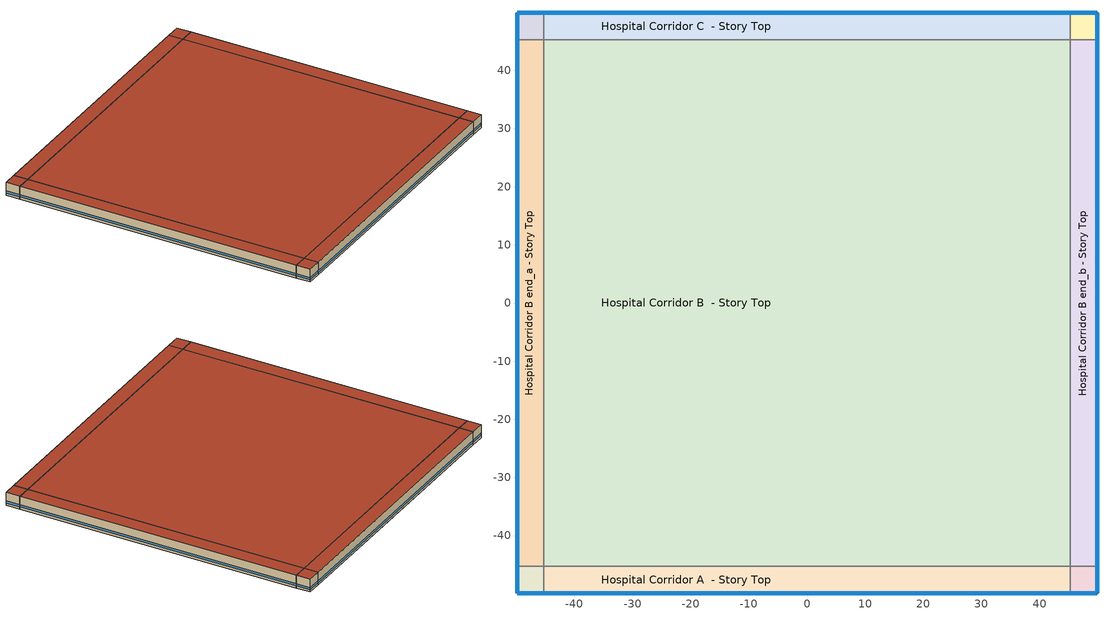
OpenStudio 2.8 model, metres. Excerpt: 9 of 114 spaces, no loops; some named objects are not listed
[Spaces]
Hospital Corridor A end_a - Story Top
 floor to Hospital NurseStn A end_a - Story Mid5: -49.88,-49.88 -49.88,-45.31 -45.31,-45.31 -45.31,-49.88 z25.6
 wall outside (Typical Insulated Exterior Mass Wall R-8.33): -49.88,-45.31 -49.88,-49.88 -45.31,-49.88 z25.6:29.87
 wall to Hospital Corridor B end_a - Story Top: -45.31,-45.31 -49.88,-45.31 z25.6:29.87
 wall to Hospital Corridor A  - Story Top: -45.31,-49.88 -45.31,-45.31 z25.6:29.87
 window (U 0.59 SHGC 0.36 Simple Glazing Window U-0.59 SHGC 0.36): -49.88,-45.34 -49.88,-49.86 / -49.86,-49.88 -45.34,-49.88 z26.37:27.06
 roof outside (Typical IEAD Roof R-17.24 Added Roof Insul): -45.31,-49.88 -45.31,-45.31 -49.88,-45.31 -49.88,-49.88 z29.87
Hospital Corridor B end_a - Story Top
 floor to Hospital NurseStn B end_a - Story Mid5: -49.88,-45.31 -49.88,45.31 -45.31,45.31 -45.31,-45.31 z25.6
 wall outside (Typical Insulated Exterior Mass Wall R-8.33): -49.88,45.31 -49.88,-45.31 z25.6:29.87
 wall to Hospital Corridor C end_a - Story Top: -45.31,45.31 -49.88,45.31 z25.6:29.87
 wall to Hospital Corridor B  - Story Top: -45.31,-45.31 -45.31,45.31 z25.6:29.87
 window (U 0.59 SHGC 0.36 Simple Glazing Window U-0.59 SHGC 0.36): -49.88,45.29 -49.88,-45.29 z26.37:27.05
 roof outside (Typical IEAD Roof R-17.24 Added Roof Insul): -45.31,-45.31 -45.31,45.31 -49.88,45.31 -49.88,-45.31 z29.87
Hospital Corridor C end_a - Story Top
 floor to Hospital NurseStn C end_a - Story Mid5: -49.88,45.31 -49.88,49.88 -45.31,49.88 -45.31,45.31 z25.6
 wall outside (Typical Insulated Exterior Mass Wall R-8.33): -45.31,49.88 -49.88,49.88 -49.88,45.31 z25.6:29.87
 wall to Hospital Corridor C  - Story Top: -45.31,45.31 -45.31,49.88 z25.6:29.87
 window (U 0.59 SHGC 0.36 Simple Glazing Window U-0.59 SHGC 0.36): -49.88,49.86 -49.88,45.34 / -45.34,49.88 -49.86,49.88 z26.37:27.06
 roof outside (Typical IEAD Roof R-17.24 Added Roof Insul): -45.31,45.31 -45.31,49.88 -49.88,49.88 -49.88,45.31 z29.87
Hospital Corridor A  - Story Top
 floor to Hospital Corridor A  - Story Mid5: 45.31,-45.31 45.31,-49.88 3.74,-49.88 3.74,-45.31 z25.6
 floor to Hospital NurseStn A  - Story Mid5: 3.74,-45.31 3.74,-49.88 -45.31,-49.88 -45.31,-45.31 z25.6
 wall outside (Typical Insulated Exterior Mass Wall R-8.33): -45.31,-49.88 45.31,-49.88 z25.6:29.87
 wall to Hospital Corridor B  - Story Top: 45.31,-45.31 -45.31,-45.31 z25.6:29.87
 wall to Hospital Corridor A end_b - Story Top: 45.31,-49.88 45.31,-45.31 z25.6:29.87
 window (U 0.59 SHGC 0.36 Simple Glazing Window U-0.59 SHGC 0.36): -45.29,-49.88 45.29,-49.88 z26.37:27.05
 roof outside (Typical IEAD Roof R-17.24 Added Roof Insul): 45.31,-49.88 45.31,-45.31 -45.31,-45.31 -45.31,-49.88 z29.87
Hospital Corridor B  - Story Top
 floor to Hospital Corridor B  - Story Mid5: 45.31,45.31 45.31,-45.31 3.74,-45.31 3.74,45.31 z25.6
 floor to Hospital NurseStn B  - Story Mid5: 3.74,45.31 3.74,-45.31 -45.31,-45.31 -45.31,45.31 z25.6
 wall to Hospital Corridor C  - Story Top: 45.31,45.31 -45.31,45.31 z25.6:29.87
 wall to Hospital Corridor B end_b - Story Top: 45.31,-45.31 45.31,45.31 z25.6:29.87
 roof outside (Typical IEAD Roof R-17.24 Added Roof Insul): 45.31,-45.31 45.31,45.31 -45.31,45.31 -45.31,-45.31 z29.87
Hospital Corridor C  - Story Top
 floor to Hospital Corridor C  - Story Mid5: 45.31,49.88 45.31,45.31 3.74,45.31 3.74,49.88 z25.6
 floor to Hospital NurseStn C  - Story Mid5: 3.74,49.88 3.74,45.31 -45.31,45.31 -45.31,49.88 z25.6
 wall outside (Typical Insulated Exterior Mass Wall R-8.33): 45.31,49.88 -45.31,49.88 z25.6:29.87
 wall to Hospital Corridor C end_b - Story Top: 45.31,45.31 45.31,49.88 z25.6:29.87
 window (U 0.59 SHGC 0.36 Simple Glazing Window U-0.59 SHGC 0.36): 45.29,49.88 -45.29,49.88 z26.37:27.05
 roof outside (Typical IEAD Roof R-17.24 Added Roof Insul): 45.31,45.31 45.31,49.88 -45.31,49.88 -45.31,45.31 z29.87
Hospital Corridor A end_b - Story Top
 floor to Hospital Corridor A end_b - Story Mid5: 45.31,-49.88 45.31,-45.31 49.88,-45.31 49.88,-49.88 z25.6
 wall outside (Typical Insulated Exterior Mass Wall R-8.33): 45.31,-49.88 49.88,-49.88 49.88,-45.31 z25.6:29.87
 wall to Hospital Corridor B end_b - Story Top: 49.88,-45.31 45.31,-45.31 z25.6:29.87
 window (U 0.59 SHGC 0.36 Simple Glazing Window U-0.59 SHGC 0.36): 49.88,-49.86 49.88,-45.34 / 45.34,-49.88 49.86,-49.88 z26.37:27.06
 roof outside (Typical IEAD Roof R-17.24 Added Roof Insul): 49.88,-49.88 49.88,-45.31 45.31,-45.31 45.31,-49.88 z29.87
Hospital Corridor B end_b - Story Top
 floor to Hospital Corridor B end_b - Story Mid5: 45.31,-45.31 45.31,45.31 49.88,45.31 49.88,-45.31 z25.6
 wall outside (Typical Insulated Exterior Mass Wall R-8.33): 49.88,-45.31 49.88,45.31 z25.6:29.87
 wall to Hospital Corridor C end_b - Story Top: 49.88,45.31 45.31,45.31 z25.6:29.87
 window (U 0.59 SHGC 0.36 Simple Glazing Window U-0.59 SHGC 0.36): 49.88,-45.29 49.88,45.29 z26.37:27.05
 roof outside (Typical IEAD Roof R-17.24 Added Roof Insul): 49.88,-45.31 49.88,45.31 45.31,45.31 45.31,-45.31 z29.87
Hospital Corridor C end_b - Story Top
 floor to Hospital Corridor C end_b - Story Mid5: 45.31,45.31 45.31,49.88 49.88,49.88 49.88,45.31 z25.6
 wall outside (Typical Insulated Exterior Mass Wall R-8.33): 49.88,45.31 49.88,49.88 45.31,49.88 z25.6:29.87
 window (U 0.59 SHGC 0.36 Simple Glazing Window U-0.59 SHGC 0.36): 49.86,49.88 45.34,49.88 / 49.88,45.34 49.88,49.86 z26.37:27.06
 roof outside (Typical IEAD Roof R-17.24 Added Roof Insul): 49.88,45.31 49.88,49.88 45.31,49.88 45.31,45.31 z29.87
[Site]
Bowman Fld_KY_USA: Latitude {deg}=38.23; Longitude {deg}=-85.66; Time Zone {hr}=-5; Elevation {m}=170; Terrain=City
[Site:WaterMainsTemperature]
Calculation Method=Correlation; Annual Average Outdoor Air Temperature {C}=0; Maximum Difference In Monthly Average Outdoor Air Temperatures {deltaC}=0
[SizingPeriod:DesignDay] Daily Dry-Bulb Temperature Range {deltaC}=10; Barometric Pressure {Pa}=99299; Wind Speed {m/s}=3.2; Wind Direction {deg}=240; Sky Clearness=0; Rain Indicator=0; Snow Indicator=0; Day of Month=21; Month=7; Day Type=SummerDesignDay; Daylight Saving Time Indicator=0; Dry-Bulb Temperature Range Modifier Type=DefaultMultipliers; Solar Model Indicator=ASHRAETau; ASHRAE Taub=0.46; ASHRAE Taud=2.089
Name | Maximum Dry-Bulb Temperature {C} | Humidity Indicating Conditions at Maximum Dry-Bulb | Humidity Indicating Type
Bowman Fld Ann Clg .4% Condns DB=>MWB 1 | 34.1 | 23.9 | Wetbulb
Bowman Fld Ann Clg .4% Condns WB=>MDB 1 | 31.4 | 25.8 | Wetbulb
Bowman Fld Ann Clg 1% Condns DB=>MWB 1 | 32.8 | 23.7 | Wetbulb
Bowman Fld Ann Clg 2% Condns DP=>MDB 1 | 27.5 | 22.8 | Dewpoint
[ClimateZones]
Climate Zone Institution Name 1=ASHRAE; Climate Zone Document Name 1=ANSI/ASHRAE Standard 169; Climate Zone Document Year 1=2006; Climate Zone Value 1=ASHRAE 169-2013-4A
[Building]
DOE Ref Pre-1980|Hospital: North Axis {deg}=180; Default Construction Set=Res DOE Ref Pre-1980 - Hospital - ASHRAE 169-2013-4A Added Roof Insul; Default Schedule Set=Building Default Schedule Set; Standards Building Type=Hospital
[Site:GroundTemperature:BuildingSurface]
19.713, 19.665, 19.706, 19.745, 20.486, 22.11, 22.459, 22.554, 22.169, 20.607, 20.047, 19.805
[DefaultConstructionSet]
Res DOE Ref Pre-1980 - Hospital - ASHRAE 169-2013-4A Added Roof Insul: Default Exterior Surface Constructions=Default Surface Constructions 1 Added Roof Insul; Default Interior Surface Constructions=Default Surface Constructions 2; Default Ground Contact Surface Constructions=Default Surface Constructions 3; Default Exterior SubSurface Constructions=Default Sub Surface Constructions 1; Default Interior SubSurface Constructions=Default Sub Surface Constructions 2; Interior Partition Construction=Typical Interior Partition
[DefaultSurfaceConstructions]
Name | Floor Construction | Wall Construction | Roof Ceiling Construction
Default Surface Constructions 2 | Typical Interior Floor | Typical Interior Wall | Typical Interior Ceiling
Default Surface Constructions 3 | ext-slab | Typical Insulated Basement Mass Wall
Default Surface Constructions 1 Added Roof Insul | Typical Insulated Exterior Mass Floor | Typical Insulated Exterior Mass Wall R-5.62 | Typical IEAD Roof R-11.63
[Construction]
Typical Insulated Exterior Mass Floor: 4 in. Normalweight Concrete Floor, Typical Carpet Pad
Typical Insulated Exterior Mass Wall R-5.62: 1IN Stucco, 8IN CONCRETE HW RefBldg, Typical Insulation R-3.23, 1/2IN Gypsum
Typical IEAD Roof R-11.63: Roof Membrane, Typical Insulation R-10.51, Metal Roof Surface
Typical Interior Floor: 100mm Normalweight concrete floor, CP02 CARPET PAD
Typical Interior Wall: G01 13mm gypsum board, G01 13mm gypsum board
Typical Interior Ceiling: CP02 CARPET PAD, 100mm Normalweight concrete floor
ext-slab: 6 in. Normalweight Concrete Floor
Typical Insulated Basement Mass Wall: 8 in. Concrete Block Basement Wall
U 1.22 SHGC 0.54 Simple Glazing Window SHGC 0.54: U 1.22 SHGC 0.54 Simple Glazing SHGC 0.54
U 1.22 SHGC 0.54 Simple Glazing Window SHGC 0.54 1: U 1.22 SHGC 0.54 Simple Glazing SHGC 0.54 1
Typical Insulated Metal Door: F08 Metal surface, Typical Insulation R-5.94
U 0.88 SHGC 0.16 Sgl Ref-A-L Clr 6mm: REF A CLEAR LO 6MM
Typical Overhead Door: Typical Insulation R-5.94
Typical Interior Window: Clear 3mm
Typical Interior Door; Typical Interior Partition: G05 25mm wood
InteriorFurnishings: Std Wood 6inch
Typical Insulated Exterior Mass Wall R-8.33: 1IN Stucco, 8IN CONCRETE HW RefBldg, Typical Insulation R-5.94, 1/2IN Gypsum
U 0.59 SHGC 0.36 Simple Glazing Window U-0.59 SHGC 0.36: U 0.59 SHGC 0.36 Simple Glazing U-1.18 SHGC 0.36
Typical IEAD Roof R-17.24 Added Roof Insul: Roof Membrane, Typical Insulation R-16.12_R-value 19.0 (ft^2*h*R/Btu), Metal Roof Surface
[Material:NoMass] Roughness=Smooth; Thermal Absorptance=0.9; Solar Absorptance=0.7
Name | Thermal Resistance {m2-K/W} | Visible Absorptance
Typical Insulation R-3.23 | 0.568747 | 0.7
Typical Carpet Pad; CP02 CARPET PAD | 0.21648 | 0.8
Typical Insulation R-10.51 | 1.85103 | 0.7
Typical Insulation R-5.94 | 1.04695 | 0.7
Typical Insulation R-16.12_R-value 19.0 (ft^2*h*R/Btu) | 3.34609 | 0.7
[Material]
Name | Roughness | Thickness {m} | Conductivity {W/m-K} | Density {kg/m3} | Specific Heat {J/kg-K} | Thermal Absorptance | Solar Absorptance | Visible Absorptance
4 in. Normalweight Concrete Floor | MediumRough | 0.1016 | 2.31 | 2322 | 832 | 0.9 | 0.7 | 0.7
1IN Stucco | Smooth | 0.0253 | 0.6918 | 1858 | 837 | 0.9 | 0.7 | 0.92
8IN CONCRETE HW RefBldg | Rough | 0.2032 | 1.311 | 2240 | 836.8 | 0.9 | 0.7 | 0.7
1/2IN Gypsum | Smooth | 0.0127 | 0.16 | 784.9 | 830 | 0.9 | 0.4 | 0.4
Roof Membrane | VeryRough | 0.0095 | 0.16 | 1121.29 | 1460 | 0.9 | 0.7 | 0.7
Metal Roof Surface; F08 Metal surface | Smooth | 0.0008 | 45.28 | 7824 | 500 | 0.9 | 0.7 | 0.7
100mm Normalweight concrete floor | MediumRough | 0.1016 | 2.31045 | 2322 | 832.557 |  | 0 | 0
G01 13mm gypsum board | Smooth | 0.0127 | 0.160031 | 800.001 | 1090.73 | 0.9 | 0.7 | 0.5
6 in. Normalweight Concrete Floor | MediumRough | 0.1524 | 2.31 | 2322 | 832 | 0.9 | 0.7 | 0.7
8 in. Concrete Block Basement Wall | MediumRough | 0.2032 | 1.326 | 1842 | 912 | 0.9 | 0.7 | 0.7
G05 25mm wood | MediumSmooth | 0.0254 | 0.15 | 608 | 1630 | 0.9 | 0.5 | 0.5
Std Wood 6inch | MediumSmooth | 0.15 | 0.12 | 540 | 1210 | 0.9 | 0.7 | 0.7
[DefaultSubSurfaceConstructions]
Name | Fixed Window Construction | Operable Window Construction | Door Construction | Glass Door Construction | Overhead Door Construction | Tubular Daylight Dome Construction | Tubular Daylight Diffuser Construction
Default Sub Surface Constructions 1 | U 1.22 SHGC 0.54 Simple Glazing Window SHGC 0.54 | U 1.22 SHGC 0.54 Simple Glazing Window SHGC 0.54 1 | Typical Insulated Metal Door | U 0.88 SHGC 0.16 Sgl Ref-A-L Clr 6mm | Typical Overhead Door | Typical Interior Window | Typical Interior Window
Default Sub Surface Constructions 2 | Typical Interior Window | Typical Interior Window | Typical Interior Door
[WindowMaterial:SimpleGlazingSystem]
Name | U-Factor {W/m2-K} | Solar Heat Gain Coefficient | Visible Transmittance
U 1.22 SHGC 0.54 Simple Glazing SHGC 0.54; U 1.22 SHGC 0.54 Simple Glazing SHGC 0.54 1 | 6.92748 | 0.54 | 0.38
U 0.59 SHGC 0.36 Simple Glazing U-1.18 SHGC 0.36 | 6.72051 | 0.36 | 0.27
[WindowMaterial:Glazing] Optical Data Type=SpectralAverage; Infrared Transmittance at Normal Incidence=0; Front Side Infrared Hemispherical Emissivity=0.84; Conductivity {W/m-K}=0.9; Dirt Correction Factor for Solar and Visible Transmittance=1; Solar Diffusing=No
Name | Thickness {m} | Solar Transmittance at Normal Incidence | Front Side Solar Reflectance at Normal Incidence | Back Side Solar Reflectance at Normal Incidence | Visible Transmittance at Normal Incidence | Front Side Visible Reflectance at Normal Incidence | Back Side Visible Reflectance at Normal Incidence | Back Side Infrared Hemispherical Emissivity
REF A CLEAR LO 6MM | 0.006 | 0.066 | 0.341 | 0.493 | 0.08 | 0.41 | 0.37 | 0.4
Clear 3mm | 0.003 | 0.837 | 0.075 | 0.075 | 0.898 | 0.081 | 0.081 | 0.84
[SpaceType]
Hospital Corridor - DOE Ref Pre-1980: Default Schedule Set=Hospital Corridor Schedule Set; Design Specification Outdoor Air Object=Hospital Corridor Ventilation; Standards Building Type=Hospital; Standards Space Type=Corridor
[BuildingStory]
Story Top: Nominal Z Coordinate {m}=25.6032; Nominal Floor to Floor Height {m}=4.2672
[Space] Space Type=Hospital Corridor - DOE Ref Pre-1980; Building Story=Story Top
Name | Thermal Zone
Hospital Corridor A end_a - Story Top | Zone Hospital Corridor A end_a - Story Top
Hospital Corridor B end_a - Story Top | Zone Hospital Corridor B end_a - Story Top
Hospital Corridor C end_a - Story Top | Zone Hospital Corridor C end_a - Story Top
Hospital Corridor A  - Story Top | Zone Hospital Corridor A  - Story Top
Hospital Corridor B  - Story Top | Zone Hospital Corridor B  - Story Top
Hospital Corridor C  - Story Top | Zone Hospital Corridor C  - Story Top
Hospital Corridor A end_b - Story Top | Zone Hospital Corridor A end_b - Story Top
Hospital Corridor B end_b - Story Top | Zone Hospital Corridor B end_b - Story Top
Hospital Corridor C end_b - Story Top | Zone Hospital Corridor C end_b - Story Top
[ThermalZone] Multiplier=1; Use Ideal Air Loads=No
Name | Thermostat
Zone Hospital Corridor A end_a - Story Top | Hospital Corridor - DOE Ref Pre-1980 Thermostat 14
Zone Hospital Corridor B end_a - Story Top | Hospital Corridor - DOE Ref Pre-1980 Thermostat 4
Zone Hospital Corridor C end_a - Story Top | Hospital Corridor - DOE Ref Pre-1980 Thermostat 11
Zone Hospital Corridor A  - Story Top | Hospital Corridor - DOE Ref Pre-1980 Thermostat 3
Zone Hospital Corridor B  - Story Top | Hospital Corridor - DOE Ref Pre-1980 Thermostat 2
Zone Hospital Corridor C  - Story Top | Hospital Corridor - DOE Ref Pre-1980 Thermostat 1
Zone Hospital Corridor A end_b - Story Top | Hospital Corridor - DOE Ref Pre-1980 Thermostat 10
Zone Hospital Corridor B end_b - Story Top | Hospital Corridor - DOE Ref Pre-1980 Thermostat 12
Zone Hospital Corridor C end_b - Story Top | Hospital Corridor - DOE Ref Pre-1980 Thermostat
[Sizing:Zone] Zone Cooling Design Supply Air Temperature Input Method=SupplyAirTemperature; Zone Cooling Design Supply Air Temperature {C}=14; Zone Cooling Design Supply Air Temperature Difference {deltaC}=11.11; Zone Heating Design Supply Air Temperature Input Method=SupplyAirTemperature; Zone Heating Design Supply Air Temperature {C}=40; Zone Heating Design Supply Air Temperature Difference {deltaC}=11.11; Zone Cooling Design Supply Air Humidity Ratio {kg-H2O/kg-air}=0.0085; Zone Heating Design Supply Air Humidity Ratio {kg-H2O/kg-air}=0.008; Cooling Design Air Flow Method=DesignDay; Heating Design Air Flow Method=DesignDay; Account for Dedicated Outdoor Air System=No; Dedicated Outdoor Air System Control Strategy=NeutralSupplyAir; Dedicated Outdoor Air Low Setpoint Temperature for Design {C}=autosize; Dedicated Outdoor Air High Setpoint Temperature for Design {C}=autosize
Zone Hospital ICE_Open A  - Story Mid; Zone Hospital ICE_Open B  - Story Mid; Zone Hospital ICE_Open C  - Story Mid
[People:Definition]
Hospital Corridor People Definition: Number of People Calculation Method=People/Area; People per Space Floor Area {person/m2}=0.0107639; Fraction Radiant=0.3
[People]
Hospital Corridor People: People Definition=Hospital Corridor People Definition; Space or SpaceType=Hospital Corridor - DOE Ref Pre-1980; Work Efficiency Schedule=Work Efficiency Schedule; Clothing Insulation Schedule=Clothing Schedule; Air Velocity Schedule=Air Velocity Schedule; Multiplier=1
[Lights:Definition]
Hospital Corridor Lights Definition: Design Level Calculation Method=Watts/Area; Watts per Space Floor Area {W/m2}=10.7639; Fraction Radiant=0.7; Fraction Visible=0.2; Return Air Fraction=0
[Lights]
Hospital Corridor Lights: Lights Definition=Hospital Corridor Lights Definition; Space or SpaceType=Hospital Corridor - DOE Ref Pre-1980; Fraction Replaceable=1
[DesignSpecification:OutdoorAir]
Hospital Corridor Ventilation: Outdoor Air Method=Sum; Outdoor Air Flow per Person {m3/s-person}=0; Outdoor Air Flow per Floor Area {m3/s-m2}=0.000254; Outdoor Air Flow Rate {m3/s}=0; Outdoor Air Flow Air Changes per Hour {1/hr}=0
[DefaultScheduleSet]
Name | Number of People Schedule | People Activity Level Schedule | Lighting Schedule | Electric Equipment Schedule | Infiltration Schedule | Hours of Operation Schedule
Hospital Corridor Schedule Set | Hospital Critical Occ | Hospital Activity | Hospital Admin Light | Hospital Admin Equipment | Hospital Infil Quarter On
Building Default Schedule Set |  |  |  |  |  | Building Hours of Operation NonResidential
[SpaceInfiltration:DesignFlowRate] Schedule=Always On Discrete; Design Flow Rate Calculation Method=Flow/ExteriorArea; Constant Term Coefficient=1; Temperature Term Coefficient=0; Velocity Term Coefficient=0; Velocity Squared Term Coefficient=0
Name | Space or SpaceType | Flow per Exterior Surface Area {m3/s-m2}
Hospital Corridor A  - Story Top Infiltration | Hospital Corridor A  - Story Top | 0.00049494
Hospital Corridor A end_a - Story Top Infiltration | Hospital Corridor A end_a - Story Top | 0.000667593
Hospital Corridor A end_b - Story Top Infiltration | Hospital Corridor A end_b - Story Top | 0.000667593
Hospital Corridor B end_a - Story Top Infiltration | Hospital Corridor B end_a - Story Top | 0.00049494
Hospital Corridor B end_b - Story Top Infiltration | Hospital Corridor B end_b - Story Top | 0.00049494
Hospital Corridor C  - Story Top Infiltration | Hospital Corridor C  - Story Top | 0.00049494
Hospital Corridor C end_a - Story Top Infiltration | Hospital Corridor C end_a - Story Top | 0.000667593
Hospital Corridor C end_b - Story Top Infiltration | Hospital Corridor C end_b - Story Top | 0.000667593
[Exterior:Lights:Definition]
Name | Design Level {W}
Parking Areas and Drives Def (W/ft^2) | 0.1
Building Facades Def (W/ft^2) | 0.15
Main Entries Def (W/ft) | 30
Other Doors Def (W/ft) | 20
Emergency Canopies Def (W/ft^2) | 0.5
[Exterior:Lights] Schedule=Always On Discrete; Control Option=AstronomicalClock
Name | Exterior Lights Definition | Multiplier
Parking Areas and Drives | Parking Areas and Drives Def (W/ft^2) | 210804
Building Facades | Building Facades Def (W/ft^2) | 18330.3
Main Entries | Main Entries Def (W/ft) | 171.429
Other Doors | Other Doors Def (W/ft) | 162.857
Emergency Canopies | Emergency Canopies Def (W/ft^2) | 720
[EnergyManagementSystem:Sensor] Output Variable or Output Meter Index Key=Environment
Name | Output Variable or Output Meter
Mains_Water_Temp_Sen | Site Mains Water Temperature
OAT; OAT_1; OAT_2; OAT_3; OAT_4; OAT_5; OAT_6; OAT_7; OAT_8 | Site Outdoor Air Drybulb Temperature
[EnergyManagementSystem:Actuator] Actuated Component Control Type=Schedule Value
Name | Actuated Component | Actuated Component Type
Mains_Water_Temp_Act | Mains Water Temperature | Schedule:Constant
SYS12ZoneVAVHtgSch0; SYS18ZoneVAVHtgSch0; SYS18ZoneVAV1HtgSch0; SYS30ZoneVAVHtgSch1; SYS6ZoneVAV2HtgSch0; SYS6ZoneVAV3HtgSch0; SYS9ZoneVAVHtgSch0 | Hospital Bldg HtgSetp | Schedule:Year
SYS12ZoneVAVClgSch0; SYS18ZoneVAVClgSch0; SYS18ZoneVAV1ClgSch0; SYS30ZoneVAVClgSch1; SYS6ZoneVAV2ClgSch0; SYS6ZoneVAV3ClgSch0; SYS9ZoneVAVClgSch0 | Hospital Bldg ClgSetp | Schedule:Year
SYS18ZoneVAVHtgSch1; SYS18ZoneVAVClgSch1; SYS18ZoneVAVHtgSch2; SYS18ZoneVAV1HtgSch1; SYS18ZoneVAV1ClgSch1; SYS30ZoneVAVHtgSch0; SYS30ZoneVAVClgSch0; SYS30ZoneVAVHtgSch2; SYS6ZoneVAVHtgSch0; SYS6ZoneVAV1HtgSch0 | Hospital Critical HtgSetp | Schedule:Year
SYS18ZoneVAVClgSch2; SYS30ZoneVAVClgSch2; SYS6ZoneVAVClgSch0; SYS6ZoneVAV1ClgSch0 | Hospital Critical ClgSetp | Schedule:Year
[EnergyManagementSystem:Program]
Mains_Water_Prg: SET Mains_Water_Temp_Act = Mains_Water_Temp_Sen
SYS12ZoneVAVOptimumStartProg0: IF DaylightSavings==0 && DayOfWeek>1 && Hour==5 && OAT<23.9 && OAT>1.7; SET SYS12ZoneVAVClgSch0 = 29.4; SET SYS12ZoneVAVHtgSch0 = 15.6; ELSEIF DaylightSavings==0 && DayOfWeek==1 && Hour==7 && OAT<23.9 && OAT>1.7; SET SYS12ZoneVAVClgSch0 = 29.4; SET SYS12ZoneVAVHtgSch0 = 15.6; ELSEIF DaylightSavings==1 && DayOfWeek>1 && Hour==4 && OAT<23.9 && OAT>1.7; SET SYS12ZoneVAVClgSch0 = 29.4; SET SYS12ZoneVAVHtgSch0 = 15.6; ELSEIF DaylightSavings==1 && DayOfWeek==1 && Hour==6 && OAT<23.9 && OAT>1.7; SET SYS12ZoneVAVClgSch0 = 29.4; SET SYS12ZoneVAVHtgSch0 = 15.6; ELSE; SET SYS12ZoneVAVClgSch0 = NULL; SET SYS12ZoneVAVHtgSch0 = NULL; ENDIF
SYS18ZoneVAVOptimumStartProg0: IF DaylightSavings==0 && DayOfWeek>1 && Hour==5 && OAT_1<23.9 && OAT_1>1.7; SET SYS18ZoneVAVClgSch0 = 29.4; SET SYS18ZoneVAVHtgSch0 = 15.6; ELSEIF DaylightSavings==0 && DayOfWeek==1 && Hour==7 && OAT_1<23.9 && OAT_1>1.7; SET SYS18ZoneVAVClgSch0 = 29.4; SET SYS18ZoneVAVHtgSch0 = 15.6; ELSEIF DaylightSavings==1 && DayOfWeek>1 && Hour==4 && OAT_1<23.9 && OAT_1>1.7; SET SYS18ZoneVAVClgSch0 = 29.4; SET SYS18ZoneVAVHtgSch0 = 15.6; ELSEIF DaylightSavings==1 && DayOfWeek==1 && Hour==6 && OAT_1<23.9 && OAT_1>1.7; SET SYS18ZoneVAVClgSch0 = 29.4; SET SYS18ZoneVAVHtgSch0 = 15.6; ELSE; SET SYS18ZoneVAVClgSch0 = NULL; SET SYS18ZoneVAVHtgSch0 = NULL; ENDIF
SYS18ZoneVAVOptimumStartProg1: IF DaylightSavings==0 && DayOfWeek>1 && Hour==5 && OAT_1<23.9 && OAT_1>1.7; SET SYS18ZoneVAVClgSch1 = 29.4; SET SYS18ZoneVAVHtgSch1 = 15.6; ELSEIF DaylightSavings==0 && DayOfWeek==1 && Hour==7 && OAT_1<23.9 && OAT_1>1.7; SET SYS18ZoneVAVClgSch1 = 29.4; SET SYS18ZoneVAVHtgSch1 = 15.6; ELSEIF DaylightSavings==1 && DayOfWeek>1 && Hour==4 && OAT_1<23.9 && OAT_1>1.7; SET SYS18ZoneVAVClgSch1 = 29.4; SET SYS18ZoneVAVHtgSch1 = 15.6; ELSEIF DaylightSavings==1 && DayOfWeek==1 && Hour==6 && OAT_1<23.9 && OAT_1>1.7; SET SYS18ZoneVAVClgSch1 = 29.4; SET SYS18ZoneVAVHtgSch1 = 15.6; ELSE; SET SYS18ZoneVAVClgSch1 = NULL; SET SYS18ZoneVAVHtgSch1 = NULL; ENDIF
SYS18ZoneVAVOptimumStartProg2: IF DaylightSavings==0 && DayOfWeek>1 && Hour==5 && OAT_1<23.9 && OAT_1>1.7; SET SYS18ZoneVAVClgSch2 = 29.4; SET SYS18ZoneVAVHtgSch2 = 15.6; ELSEIF DaylightSavings==0 && DayOfWeek==1 && Hour==7 && OAT_1<23.9 && OAT_1>1.7; SET SYS18ZoneVAVClgSch2 = 29.4; SET SYS18ZoneVAVHtgSch2 = 15.6; ELSEIF DaylightSavings==1 && DayOfWeek>1 && Hour==4 && OAT_1<23.9 && OAT_1>1.7; SET SYS18ZoneVAVClgSch2 = 29.4; SET SYS18ZoneVAVHtgSch2 = 15.6; ELSEIF DaylightSavings==1 && DayOfWeek==1 && Hour==6 && OAT_1<23.9 && OAT_1>1.7; SET SYS18ZoneVAVClgSch2 = 29.4; SET SYS18ZoneVAVHtgSch2 = 15.6; ELSE; SET SYS18ZoneVAVClgSch2 = NULL; SET SYS18ZoneVAVHtgSch2 = NULL; ENDIF
SYS18ZoneVAV1OptimumStartProg0: IF DaylightSavings==0 && DayOfWeek>1 && Hour==5 && OAT_2<23.9 && OAT_2>1.7; SET SYS18ZoneVAV1ClgSch0 = 29.4; SET SYS18ZoneVAV1HtgSch0 = 15.6; ELSEIF DaylightSavings==0 && DayOfWeek==1 && Hour==7 && OAT_2<23.9 && OAT_2>1.7; SET SYS18ZoneVAV1ClgSch0 = 29.4; SET SYS18ZoneVAV1HtgSch0 = 15.6; ELSEIF DaylightSavings==1 && DayOfWeek>1 && Hour==4 && OAT_2<23.9 && OAT_2>1.7; SET SYS18ZoneVAV1ClgSch0 = 29.4; SET SYS18ZoneVAV1HtgSch0 = 15.6; ELSEIF DaylightSavings==1 && DayOfWeek==1 && Hour==6 && OAT_2<23.9 && OAT_2>1.7; SET SYS18ZoneVAV1ClgSch0 = 29.4; SET SYS18ZoneVAV1HtgSch0 = 15.6; ELSE; SET SYS18ZoneVAV1ClgSch0 = NULL; SET SYS18ZoneVAV1HtgSch0 = NULL; ENDIF
SYS18ZoneVAV1OptimumStartProg1: IF DaylightSavings==0 && DayOfWeek>1 && Hour==5 && OAT_2<23.9 && OAT_2>1.7; SET SYS18ZoneVAV1ClgSch1 = 29.4; SET SYS18ZoneVAV1HtgSch1 = 15.6; ELSEIF DaylightSavings==0 && DayOfWeek==1 && Hour==7 && OAT_2<23.9 && OAT_2>1.7; SET SYS18ZoneVAV1ClgSch1 = 29.4; SET SYS18ZoneVAV1HtgSch1 = 15.6; ELSEIF DaylightSavings==1 && DayOfWeek>1 && Hour==4 && OAT_2<23.9 && OAT_2>1.7; SET SYS18ZoneVAV1ClgSch1 = 29.4; SET SYS18ZoneVAV1HtgSch1 = 15.6; ELSEIF DaylightSavings==1 && DayOfWeek==1 && Hour==6 && OAT_2<23.9 && OAT_2>1.7; SET SYS18ZoneVAV1ClgSch1 = 29.4; SET SYS18ZoneVAV1HtgSch1 = 15.6; ELSE; SET SYS18ZoneVAV1ClgSch1 = NULL; SET SYS18ZoneVAV1HtgSch1 = NULL; ENDIF
SYS30ZoneVAVOptimumStartProg0: IF DaylightSavings==0 && DayOfWeek>1 && Hour==5 && OAT_3<23.9 && OAT_3>1.7; SET SYS30ZoneVAVClgSch0 = 29.4; SET SYS30ZoneVAVHtgSch0 = 15.6; ELSEIF DaylightSavings==0 && DayOfWeek==1 && Hour==7 && OAT_3<23.9 && OAT_3>1.7; SET SYS30ZoneVAVClgSch0 = 29.4; SET SYS30ZoneVAVHtgSch0 = 15.6; ELSEIF DaylightSavings==1 && DayOfWeek>1 && Hour==4 && OAT_3<23.9 && OAT_3>1.7; SET SYS30ZoneVAVClgSch0 = 29.4; SET SYS30ZoneVAVHtgSch0 = 15.6; ELSEIF DaylightSavings==1 && DayOfWeek==1 && Hour==6 && OAT_3<23.9 && OAT_3>1.7; SET SYS30ZoneVAVClgSch0 = 29.4; SET SYS30ZoneVAVHtgSch0 = 15.6; ELSE; SET SYS30ZoneVAVClgSch0 = NULL; SET SYS30ZoneVAVHtgSch0 = NULL; ENDIF
SYS30ZoneVAVOptimumStartProg1: IF DaylightSavings==0 && DayOfWeek>1 && Hour==5 && OAT_3<23.9 && OAT_3>1.7; SET SYS30ZoneVAVClgSch1 = 29.4; SET SYS30ZoneVAVHtgSch1 = 15.6; ELSEIF DaylightSavings==0 && DayOfWeek==1 && Hour==7 && OAT_3<23.9 && OAT_3>1.7; SET SYS30ZoneVAVClgSch1 = 29.4; SET SYS30ZoneVAVHtgSch1 = 15.6; ELSEIF DaylightSavings==1 && DayOfWeek>1 && Hour==4 && OAT_3<23.9 && OAT_3>1.7; SET SYS30ZoneVAVClgSch1 = 29.4; SET SYS30ZoneVAVHtgSch1 = 15.6; ELSEIF DaylightSavings==1 && DayOfWeek==1 && Hour==6 && OAT_3<23.9 && OAT_3>1.7; SET SYS30ZoneVAVClgSch1 = 29.4; SET SYS30ZoneVAVHtgSch1 = 15.6; ELSE; SET SYS30ZoneVAVClgSch1 = NULL; SET SYS30ZoneVAVHtgSch1 = NULL; ENDIF
SYS30ZoneVAVOptimumStartProg2: IF DaylightSavings==0 && DayOfWeek>1 && Hour==5 && OAT_3<23.9 && OAT_3>1.7; SET SYS30ZoneVAVClgSch2 = 29.4; SET SYS30ZoneVAVHtgSch2 = 15.6; ELSEIF DaylightSavings==0 && DayOfWeek==1 && Hour==7 && OAT_3<23.9 && OAT_3>1.7; SET SYS30ZoneVAVClgSch2 = 29.4; SET SYS30ZoneVAVHtgSch2 = 15.6; ELSEIF DaylightSavings==1 && DayOfWeek>1 && Hour==4 && OAT_3<23.9 && OAT_3>1.7; SET SYS30ZoneVAVClgSch2 = 29.4; SET SYS30ZoneVAVHtgSch2 = 15.6; ELSEIF DaylightSavings==1 && DayOfWeek==1 && Hour==6 && OAT_3<23.9 && OAT_3>1.7; SET SYS30ZoneVAVClgSch2 = 29.4; SET SYS30ZoneVAVHtgSch2 = 15.6; ELSE; SET SYS30ZoneVAVClgSch2 = NULL; SET SYS30ZoneVAVHtgSch2 = NULL; ENDIF
SYS6ZoneVAVOptimumStartProg0: IF DaylightSavings==0 && DayOfWeek>1 && Hour==5 && OAT_4<23.9 && OAT_4>1.7; SET SYS6ZoneVAVClgSch0 = 29.4; SET SYS6ZoneVAVHtgSch0 = 15.6; ELSEIF DaylightSavings==0 && DayOfWeek==1 && Hour==7 && OAT_4<23.9 && OAT_4>1.7; SET SYS6ZoneVAVClgSch0 = 29.4; SET SYS6ZoneVAVHtgSch0 = 15.6; ELSEIF DaylightSavings==1 && DayOfWeek>1 && Hour==4 && OAT_4<23.9 && OAT_4>1.7; SET SYS6ZoneVAVClgSch0 = 29.4; SET SYS6ZoneVAVHtgSch0 = 15.6; ELSEIF DaylightSavings==1 && DayOfWeek==1 && Hour==6 && OAT_4<23.9 && OAT_4>1.7; SET SYS6ZoneVAVClgSch0 = 29.4; SET SYS6ZoneVAVHtgSch0 = 15.6; ELSE; SET SYS6ZoneVAVClgSch0 = NULL; SET SYS6ZoneVAVHtgSch0 = NULL; ENDIF
[ThermostatSetpoint:DualSetpoint] Heating Setpoint Temperature Schedule=Hospital Bldg HtgSetp; Cooling Setpoint Temperature Schedule=Hospital Bldg ClgSetp
Hospital Corridor - DOE Ref Pre-1980 Thermostat; Hospital Corridor - DOE Ref Pre-1980 Thermostat 1; Hospital Corridor - DOE Ref Pre-1980 Thermostat 2; Hospital Corridor - DOE Ref Pre-1980 Thermostat 3; Hospital Corridor - DOE Ref Pre-1980 Thermostat 4; Hospital Corridor - DOE Ref Pre-1980 Thermostat 10; Hospital Corridor - DOE Ref Pre-1980 Thermostat 11; Hospital Corridor - DOE Ref Pre-1980 Thermostat 12; Hospital Corridor - DOE Ref Pre-1980 Thermostat 14
[InternalMass:Definition]
Internal Mass Definition 1: Construction=InteriorFurnishings; Design Level Calculation Method=SurfaceArea/Area; Surface Area per Space Floor Area=2
[InternalMass] Internal Mass Definition=Internal Mass Definition 1; Multiplier=1
Name | Space or SpaceType
Hospital Corridor C end_b - Story Top Mass | Hospital Corridor C end_b - Story Top
Hospital Corridor C  - Story Top Mass | Hospital Corridor C  - Story Top
Hospital Corridor B  - Story Top Mass | Hospital Corridor B  - Story Top
Hospital Corridor A  - Story Top Mass | Hospital Corridor A  - Story Top
Hospital Corridor B end_a - Story Top Mass | Hospital Corridor B end_a - Story Top
Hospital Corridor A end_b - Story Top Mass | Hospital Corridor A end_b - Story Top
Hospital Corridor C end_a - Story Top Mass | Hospital Corridor C end_a - Story Top
Hospital Corridor B end_b - Story Top Mass | Hospital Corridor B end_b - Story Top
Hospital Corridor A end_a - Story Top Mass | Hospital Corridor A end_a - Story Top
[Schedule:Ruleset]
Name | Default Day Schedule | Summer Design Day Schedule | Winter Design Day Schedule
Clothing Schedule | Clothing Schedule Default Winter Clothes
Air Velocity Schedule | Air Velocity Schedule Default
Work Efficiency Schedule | Work Efficiency Schedule Default
Hospital Activity | Hospital Activity Default | Hospital Activity Summer Design Day | Hospital Activity Winter Design Day
Hospital Admin Light | Hospital Admin Light Default | Hospital Admin Light Summer Design Day | Hospital Admin Light Winter Design Day
Hospital Admin Equipment | Hospital Admin Equipment Default | Hospital Admin Equipment Summer Design Day | Hospital Admin Equipment Winter Design Day
Hospital Infil Quarter On | Hospital Infil Quarter On Default | Hospital Infil Quarter On Summer Design Day | Hospital Infil Quarter On Winter Design Day
Hospital Critical Occ | Hospital Critical Occ Default | Hospital Critical Occ Summer Design Day | Hospital Critical Occ Winter Design Day
Hospital Bldg HtgSetp | Hospital Bldg HtgSetp Default | Hospital Bldg HtgSetp Summer Design Day | Hospital Bldg HtgSetp Winter Design Day
Hospital Bldg ClgSetp | Hospital Bldg ClgSetp Default | Hospital Bldg ClgSetp Summer Design Day | Hospital Bldg ClgSetp Winter Design Day
Building Hours of Operation NonResidential | Building Hours of Operation NonResidential Default | Building Hours of Operation NonResidential Summer Design Day | Building Hours of Operation NonResidential Winter Design Day
[Schedule:Day]
Clothing Schedule Default Winter Clothes; Hospital Infil Quarter On Winter Design Day; Hospital Infil Quarter On Summer Design Day; Building Hours of Operation NonResidential Winter Design Day; Building Hours of Operation NonResidential Summer Design Day: 24, 0, 1
Clothing Schedule Summer Clothes: 24, 0, 0.5
Air Velocity Schedule Default: 24, 0, 0.2
Work Efficiency Schedule Default: 24, 0, 0
Hospital Activity Default; autogen Hospital Activity 0_day_sch: Yes, 24, 0, 120
Hospital Activity Winter Design Day; Hospital Activity Summer Design Day: 24, 0, 120
Hospital Admin Light Default; Hospital Admin Light Default|WntrDsn|SmrDsn|Sun|Sat Day: Yes, 6, 30, 0.1, 6, 45, 0.125, 7, 0, 0.15, 7, 15, 0.175, 7, 30, 0.2, 7, 45, 0.225, 8, 0, 0.25, 8, 15, 0.275, 8, 30, 0.3, 9, 0, 0.3, 9, 15, 0.375, 9, 30, 0.45, 9, 45, 0.525, 10, 0, 0.6, 10, 15, 0.675, 10, 30, 0.75, 10, 45, 0.825, 11, 0, 0.9, 17, 37, 0.9, 17, 52, 0.78, 18, 7, 0.66, 18, 15, 0.6, 18, 45, 0.6, 19, 0, 0.5625, 19, 15, 0.525, 19, 30, 0.4875, 19, 45, 0.45, 20, 0, 0.4125, 20, 15, 0.375, 20, 30, 0.3375, 20, 45, 0.3, 21, 15, 0.3, 21, 30, 0.25, 21, 45, 0.2, 22, 0, 0.15, 22, 15, 0.1, 24, 0, 0.1
Hospital Admin Light Winter Design Day; Hospital Admin Light Summer Design Day: 4, 0, 0.1, 6, 0, 0.3, 7, 0, 0.6, 18, 0, 0.9, 21, 0, 0.6, 23, 0, 0.3, 24, 0, 0.1
Hospital Admin Light Sat Day: Yes, 9, 0, 0.1, 9, 15, 0.116667, 9, 30, 0.133333, 9, 45, 0.15, 10, 0, 0.166667, 10, 15, 0.183333, 10, 30, 0.2, 10, 45, 0.216667, 11, 0, 0.233333, 11, 15, 0.25, 11, 30, 0.266667, 11, 45, 0.283333, 12, 0, 0.3, 12, 15, 0.34, 12, 30, 0.38, 12, 37, 0.4, 14, 7, 0.4, 14, 22, 0.392453, 14, 37, 0.384906, 14, 52, 0.377358, 15, 7, 0.369811, 15, 22, 0.362264, 15, 37, 0.354717, 15, 52, 0.34717, 16, 7, 0.339623, 16, 22, 0.332075, 16, 37, 0.324528, 16, 52, 0.316981, 17, 7, 0.309434, 17, 22, 0.301887, 17, 26, 0.3, 17, 41, 0.284906, 17, 56, 0.269811, 18, 11, 0.254717, 18, 26, 0.239623, 18, 41, 0.224528, 18, 56, 0.209434, 19, 11, 0.19434, 19, 26, 0.179245, 19, 41, 0.164151, 19, 56, 0.149057, 20, 11, 0.133962, 20, 26, 0.118868, 20, 41, 0.103774, 20, 45, 0.1, 24, 0, 0.1
Hospital Admin Light Sun Day: Yes, 11, 30, 0.05, 18, 7, 0.1, 24, 0, 0.05
Hospital Admin Equipment Default; Hospital Admin Equipment Default|WntrDsn|SmrDsn|Sun|Sat Day: Yes, 6, 30, 0.3, 6, 45, 0.325, 7, 0, 0.35, 7, 15, 0.375, 7, 30, 0.4, 7, 45, 0.425, 8, 0, 0.45, 8, 15, 0.475, 8, 30, 0.5, 8, 45, 0.5625, 9, 0, 0.625, 9, 15, 0.6875, 9, 30, 0.75, 9, 45, 0.8125, 10, 0, 0.875, 10, 15, 0.9375, 10, 30, 1, 17, 56, 1, 18, 11, 0.472414, 18, 26, 0.444828, 18, 41, 0.417241, 18, 56, 0.389655, 19, 11, 0.362069, 19, 26, 0.334483, 19, 41, 0.306897, 19, 45, 0.3, 24, 0, 0.3
Hospital Admin Equipment Winter Design Day; Hospital Admin Equipment Summer Design Day: 4, 0, 0.3, 6, 0, 0.5, 18, 0, 1, 20, 0, 0.5, 24, 0, 0.3
Hospital Admin Equipment Sat Day: Yes, 9, 30, 0.3, 9, 45, 0.327586, 10, 0, 0.355172, 10, 15, 0.382759, 10, 30, 0.410345, 10, 45, 0.437931, 11, 0, 0.465517, 11, 15, 0.493103, 11, 18, 0.5, 14, 7, 0.8, 14, 22, 0.777358, 14, 37, 0.754717, 14, 52, 0.732075, 15, 7, 0.709434, 15, 22, 0.686792, 15, 37, 0.664151, 15, 52, 0.641509, 16, 7, 0.618868, 16, 22, 0.596226, 16, 37, 0.573585, 16, 52, 0.550943, 17, 7, 0.528302, 17, 22, 0.50566, 17, 26, 0.5, 17, 41, 0.484906, 17, 56, 0.469811, 18, 11, 0.454717, 18, 26, 0.439623, 18, 41, 0.424528, 18, 56, 0.409434, 19, 11, 0.39434, 19, 26, 0.379245, 19, 41, 0.364151, 19, 56, 0.349057, 20, 11, 0.333962, 20, 26, 0.318868, 20, 41, 0.303774, 20, 45, 0.3, 24, 0, 0.3
Hospital Admin Equipment Sun Day: Yes, 11, 30, 0.3, 18, 7, 0.5, 24, 0, 0.3
Hospital Infil Quarter On Default; Hospital Infil Quarter On Default|Sun|Sat Day: 24, 0, 0.25
Hospital Critical Occ Default: Yes, 6, 30, 0.4, 6, 45, 0.43125, 7, 0, 0.4625, 7, 15, 0.49375, 7, 30, 0.525, 7, 45, 0.55625, 8, 0, 0.5875, 8, 15, 0.61875, 8, 30, 0.65, 8, 45, 0.68125, 9, 0, 0.7125, 9, 15, 0.74375, 9, 30, 0.775, 9, 45, 0.80625, 10, 0, 0.8375, 10, 15, 0.86875, 10, 30, 0.9, 17, 7, 0.9, 17, 22, 0.861538, 17, 37, 0.823077, 17, 52, 0.784615, 18, 7, 0.746154, 18, 22, 0.707692, 18, 37, 0.669231, 18, 45, 0.65, 19, 45, 0.65, 20, 0, 0.61875, 20, 15, 0.5875, 20, 30, 0.55625, 20, 45, 0.525, 21, 0, 0.49375, 21, 15, 0.4625, 21, 30, 0.43125, 21, 45, 0.4, 24, 0, 0.4
Hospital Critical Occ Winter Design Day; Hospital Critical Occ Summer Design Day: 4, 0, 0.4, 6, 0, 0.65, 18, 0, 0.9, 22, 0, 0.65, 24, 0, 0.4
Hospital Critical Occ Default|WntrDsn|SmrDsn|Sun|Sat Day; autogen Schedule Rule 11 1_day_sch: Yes, 3, 0, 0.4, 3, 15, 0.43125, 3, 30, 0.4625, 3, 45, 0.49375, 4, 0, 0.525, 4, 15, 0.55625, 4, 30, 0.5875, 4, 45, 0.61875, 5, 0, 0.65, 5, 15, 0.68125, 5, 30, 0.7125, 5, 45, 0.74375, 6, 0, 0.775, 6, 15, 0.80625, 6, 30, 0.8375, 6, 45, 0.86875, 7, 0, 0.9, 16, 0, 0.9, 16, 15, 0.884375, 16, 30, 0.86875, 16, 45, 0.853125, 17, 0, 0.8375, 17, 15, 0.821875, 17, 30, 0.80625, 17, 45, 0.790625, 18, 0, 0.775, 18, 15, 0.759375, 18, 30, 0.74375, 18, 45, 0.728125, 19, 0, 0.7125, 19, 15, 0.696875, 19, 30, 0.68125, 19, 45, 0.665625, 20, 0, 0.65, 21, 0, 0.65, 21, 15, 0.61875, 21, 30, 0.5875, 21, 45, 0.55625, 22, 0, 0.525, 22, 15, 0.49375, 22, 30, 0.4625, 22, 45, 0.43125, 23, 0, 0.4, 24, 0, 0.4
Hospital Bldg HtgSetp Default: Yes, 8, 30, 18.3, 16, 45, 21.1, 24, 0, 18.3
Hospital Bldg HtgSetp Summer Design Day: 5, 0, 18.3, 18, 0, 21.1, 24, 0, 18.3
Hospital Bldg HtgSetp Wknd Day; autogen Schedule Rule 21 1_day_sch: Yes, 24, 0, 18.3
Hospital Bldg HtgSetp Winter Design Day: 7, 0, 18.3, 15, 0, 21.1, 24, 0, 18.3
Hospital Bldg ClgSetp Default: Yes, 8, 30, 25, 16, 45, 22.2, 24, 0, 25
Hospital Bldg ClgSetp Summer Design Day: 5, 0, 25, 18, 0, 22.2, 24, 0, 25
Hospital Bldg ClgSetp Wknd Day; autogen Schedule Rule 22 1_day_sch: Yes, 24, 0, 25
Hospital Bldg ClgSetp Winter Design Day: 7, 0, 25, 15, 0, 22.2, 24, 0, 25
Building Hours of Operation NonResidential Default; Building Hours of Operation NonResidential Sunday: 7, 30, 0, 20, 45, 1, 24, 0, 0
[Schedule:Rule]
Schedule Rule 1: Schedule Ruleset=Clothing Schedule; Rule Order=0; Day Schedule=Clothing Schedule Summer Clothes; Date Specification Type=DateRange; Start Month=5; Start Day=1; End Month=9; End Day=30
Schedule Rule 4: Schedule Ruleset=Hospital Admin Light; Rule Order=2; Day Schedule=Hospital Admin Light Default|WntrDsn|SmrDsn|Sun|Sat Day; Date Specification Type=DateRange; Start Month=1; Start Day=1; End Month=12; End Day=31; Apply Sunday=Yes; Apply Saturday=Yes
Schedule Rule 5: Schedule Ruleset=Hospital Admin Light; Rule Order=1; Day Schedule=Hospital Admin Light Sat Day; Date Specification Type=DateRange; Start Month=1; Start Day=1; End Month=12; End Day=31; Apply Saturday=Yes
Schedule Rule 6: Schedule Ruleset=Hospital Admin Light; Rule Order=0; Day Schedule=Hospital Admin Light Sun Day; Date Specification Type=DateRange; Start Month=1; Start Day=1; End Month=12; End Day=31; Apply Sunday=Yes
Schedule Rule 7: Schedule Ruleset=Hospital Admin Equipment; Rule Order=2; Day Schedule=Hospital Admin Equipment Default|WntrDsn|SmrDsn|Sun|Sat Day; Date Specification Type=DateRange; Start Month=1; Start Day=1; End Month=12; End Day=31; Apply Sunday=Yes; Apply Saturday=Yes
Schedule Rule 8: Schedule Ruleset=Hospital Admin Equipment; Rule Order=1; Day Schedule=Hospital Admin Equipment Sat Day; Date Specification Type=DateRange; Start Month=1; Start Day=1; End Month=12; End Day=31; Apply Saturday=Yes
Schedule Rule 9: Schedule Ruleset=Hospital Admin Equipment; Rule Order=0; Day Schedule=Hospital Admin Equipment Sun Day; Date Specification Type=DateRange; Start Month=1; Start Day=1; End Month=12; End Day=31; Apply Sunday=Yes
Schedule Rule 10: Schedule Ruleset=Hospital Infil Quarter On; Rule Order=0; Day Schedule=Hospital Infil Quarter On Default|Sun|Sat Day; Date Specification Type=DateRange; Start Month=1; Start Day=1; End Month=12; End Day=31; Apply Sunday=Yes; Apply Saturday=Yes
Schedule Rule 11: Schedule Ruleset=Hospital Critical Occ; Rule Order=0; Day Schedule=Hospital Critical Occ Default|WntrDsn|SmrDsn|Sun|Sat Day; Date Specification Type=DateRange; Start Month=1; Start Day=1; End Month=12; End Day=31; Apply Sunday=Yes; Apply Saturday=Yes
Schedule Rule 21: Schedule Ruleset=Hospital Bldg HtgSetp; Rule Order=0; Day Schedule=Hospital Bldg HtgSetp Wknd Day; Date Specification Type=DateRange; Start Month=1; Start Day=1; End Month=12; End Day=31; Apply Sunday=Yes; Apply Saturday=Yes
Schedule Rule 22: Schedule Ruleset=Hospital Bldg ClgSetp; Rule Order=0; Day Schedule=Hospital Bldg ClgSetp Wknd Day; Date Specification Type=DateRange; Start Month=1; Start Day=1; End Month=12; End Day=31; Apply Sunday=Yes; Apply Saturday=Yes
Building Hours of Operation NonResidential Sunday Rule: Schedule Ruleset=Building Hours of Operation NonResidential; Rule Order=0; Day Schedule=Building Hours of Operation NonResidential Sunday; Date Specification Type=DateRange; Start Month=1; Start Day=1; End Month=12; End Day=31; Apply Sunday=Yes; Apply Monday=Yes; Apply Tuesday=Yes; Apply Wednesday=Yes; Apply Thursday=Yes; Apply Friday=Yes
autogen Hospital Activity 0: Schedule Ruleset=Hospital Activity; Rule Order=0; Day Schedule=autogen Hospital Activity 0_day_sch; Date Specification Type=SpecificDates; Apply Sunday=Yes; Apply Saturday=Yes; Apply Monday=Yes; Apply Tuesday=Yes; Apply Wednesday=Yes; Apply Thursday=Yes; Apply Friday=Yes; Specific Month 1=1; Specific Day 1=2; Specific Month 2=1; Specific Day 2=9; Specific Month 3=1; Specific Day 3=16; Specific Month 4=1; Specific Day 4=23; Specific Month 5=1; Specific Day 5=30; Specific Month 6=2; Specific Day 6=6; Specific Month 7=2; Specific Day 7=13; Specific Month 8=2; Specific Day 8=20; Specific Month 9=2; Specific Day 9=27; Specific Month 10=3; Specific Day 10=5; Specific Month 11=3; Specific Day 11=12; Specific Month 12=3; Specific Day 12=19; Specific Month 13=3; Specific Day 13=26; Specific Month 14=4; Specific Day 14=2; Specific Month 15=4; Specific Day 15=9; Specific Month 16=4; Specific Day 16=16; Specific Month 17=4; Specific Day 17=23; Specific Month 18=4; Specific Day 18=30; Specific Month 19=5; Specific Day 19=7; Specific Month 20=5; Specific Day 20=14; Specific Month 21=5; Specific Day 21=21; Specific Month 22=5; Specific Day 22=28; Specific Month 23=6; Specific Day 23=4; Specific Month 24=6; Specific Day 24=11; Specific Month 25=6; Specific Day 25=18; Specific Month 26=6; Specific Day 26=25; Specific Month 27=7; Specific Day 27=2; Specific Month 28=7; Specific Day 28=9; Specific Month 29=7; Specific Day 29=16; Specific Month 30=7; Specific Day 30=23; Specific Month 31=7; Specific Day 31=30; Specific Month 32=8; Specific Day 32=6; Specific Month 33=8; Specific Day 33=13; Specific Month 34=8; Specific Day 34=20; Specific Month 35=8; Specific Day 35=27; Specific Month 36=9; Specific Day 36=3; Specific Month 37=9; Specific Day 37=10; Specific Month 38=9; Specific Day 38=17; Specific Month 39=9; Specific Day 39=24; Specific Month 40=10; Specific Day 40=1; Specific Month 41=10; Specific Day 41=8; Specific Month 42=10; Specific Day 42=15; Specific Month 43=10; Specific Day 43=22; Specific Month 44=10; Specific Day 44=29; Specific Month 45=11; Specific Day 45=5; Specific Month 46=11; Specific Day 46=12; Specific Month 47=11; Specific Day 47=19; Specific Month 48=11; Specific Day 48=26; Specific Month 49=12; Specific Day 49=3; Specific Month 50=12; Specific Day 50=10; Specific Month 51=12; Specific Day 51=17; Specific Month 52=12; Specific Day 52=24; Specific Month 53=12; Specific Day 53=31
autogen Schedule Rule 22 1: Schedule Ruleset=Hospital Bldg ClgSetp; Rule Order=1; Day Schedule=autogen Schedule Rule 22 1_day_sch; Date Specification Type=SpecificDates; Apply Sunday=Yes; Apply Saturday=Yes; Apply Monday=Yes; Apply Tuesday=Yes; Apply Wednesday=Yes; Apply Thursday=Yes; Apply Friday=Yes; Specific Month 1=1; Specific Day 1=3; Specific Month 2=1; Specific Day 2=10; Specific Month 3=1; Specific Day 3=17; Specific Month 4=1; Specific Day 4=24; Specific Month 5=1; Specific Day 5=31; Specific Month 6=2; Specific Day 6=7; Specific Month 7=2; Specific Day 7=14; Specific Month 8=2; Specific Day 8=21; Specific Month 9=2; Specific Day 9=28; Specific Month 10=3; Specific Day 10=6; Specific Month 11=3; Specific Day 11=13; Specific Month 12=3; Specific Day 12=20; Specific Month 13=3; Specific Day 13=27; Specific Month 14=4; Specific Day 14=3; Specific Month 15=4; Specific Day 15=10; Specific Month 16=4; Specific Day 16=17; Specific Month 17=4; Specific Day 17=24; Specific Month 18=5; Specific Day 18=1; Specific Month 19=5; Specific Day 19=8; Specific Month 20=5; Specific Day 20=15; Specific Month 21=5; Specific Day 21=22; Specific Month 22=5; Specific Day 22=29; Specific Month 23=6; Specific Day 23=5; Specific Month 24=6; Specific Day 24=12; Specific Month 25=6; Specific Day 25=19; Specific Month 26=6; Specific Day 26=26; Specific Month 27=7; Specific Day 27=3; Specific Month 28=7; Specific Day 28=10; Specific Month 29=7; Specific Day 29=17; Specific Month 30=7; Specific Day 30=24; Specific Month 31=7; Specific Day 31=31; Specific Month 32=8; Specific Day 32=7; Specific Month 33=8; Specific Day 33=14; Specific Month 34=8; Specific Day 34=21; Specific Month 35=8; Specific Day 35=28; Specific Month 36=9; Specific Day 36=4; Specific Month 37=9; Specific Day 37=11; Specific Month 38=9; Specific Day 38=18; Specific Month 39=9; Specific Day 39=25; Specific Month 40=10; Specific Day 40=2; Specific Month 41=10; Specific Day 41=9; Specific Month 42=10; Specific Day 42=16; Specific Month 43=10; Specific Day 43=23; Specific Month 44=10; Specific Day 44=30; Specific Month 45=11; Specific Day 45=6; Specific Month 46=11; Specific Day 46=13; Specific Month 47=11; Specific Day 47=20; Specific Month 48=11; Specific Day 48=27; Specific Month 49=12; Specific Day 49=4; Specific Month 50=12; Specific Day 50=11; Specific Month 51=12; Specific Day 51=18; Specific Month 52=12; Specific Day 52=25
autogen Schedule Rule 21 1: Schedule Ruleset=Hospital Bldg HtgSetp; Rule Order=1; Day Schedule=autogen Schedule Rule 21 1_day_sch; Date Specification Type=SpecificDates; Apply Sunday=Yes; Apply Saturday=Yes; Apply Monday=Yes; Apply Tuesday=Yes; Apply Wednesday=Yes; Apply Thursday=Yes; Apply Friday=Yes; Specific Month 1=1; Specific Day 1=3; Specific Month 2=1; Specific Day 2=10; Specific Month 3=1; Specific Day 3=17; Specific Month 4=1; Specific Day 4=24; Specific Month 5=1; Specific Day 5=31; Specific Month 6=2; Specific Day 6=7; Specific Month 7=2; Specific Day 7=14; Specific Month 8=2; Specific Day 8=21; Specific Month 9=2; Specific Day 9=28; Specific Month 10=3; Specific Day 10=6; Specific Month 11=3; Specific Day 11=13; Specific Month 12=3; Specific Day 12=20; Specific Month 13=3; Specific Day 13=27; Specific Month 14=4; Specific Day 14=3; Specific Month 15=4; Specific Day 15=10; Specific Month 16=4; Specific Day 16=17; Specific Month 17=4; Specific Day 17=24; Specific Month 18=5; Specific Day 18=1; Specific Month 19=5; Specific Day 19=8; Specific Month 20=5; Specific Day 20=15; Specific Month 21=5; Specific Day 21=22; Specific Month 22=5; Specific Day 22=29; Specific Month 23=6; Specific Day 23=5; Specific Month 24=6; Specific Day 24=12; Specific Month 25=6; Specific Day 25=19; Specific Month 26=6; Specific Day 26=26; Specific Month 27=7; Specific Day 27=3; Specific Month 28=7; Specific Day 28=10; Specific Month 29=7; Specific Day 29=17; Specific Month 30=7; Specific Day 30=24; Specific Month 31=7; Specific Day 31=31; Specific Month 32=8; Specific Day 32=7; Specific Month 33=8; Specific Day 33=14; Specific Month 34=8; Specific Day 34=21; Specific Month 35=8; Specific Day 35=28; Specific Month 36=9; Specific Day 36=4; Specific Month 37=9; Specific Day 37=11; Specific Month 38=9; Specific Day 38=18; Specific Month 39=9; Specific Day 39=25; Specific Month 40=10; Specific Day 40=2; Specific Month 41=10; Specific Day 41=9; Specific Month 42=10; Specific Day 42=16; Specific Month 43=10; Specific Day 43=23; Specific Month 44=10; Specific Day 44=30; Specific Month 45=11; Specific Day 45=6; Specific Month 46=11; Specific Day 46=13; Specific Month 47=11; Specific Day 47=20; Specific Month 48=11; Specific Day 48=27; Specific Month 49=12; Specific Day 49=4; Specific Month 50=12; Specific Day 50=11; Specific Month 51=12; Specific Day 51=18; Specific Month 52=12; Specific Day 52=25
autogen Schedule Rule 11 1: Schedule Ruleset=Hospital Critical Occ; Rule Order=1; Day Schedule=autogen Schedule Rule 11 1_day_sch; Date Specification Type=SpecificDates; Apply Sunday=Yes; Apply Saturday=Yes; Apply Monday=Yes; Apply Tuesday=Yes; Apply Wednesday=Yes; Apply Thursday=Yes; Apply Friday=Yes; Specific Month 1=1; Specific Day 1=3; Specific Month 2=1; Specific Day 2=10; Specific Month 3=1; Specific Day 3=17; Specific Month 4=1; Specific Day 4=24; Specific Month 5=1; Specific Day 5=31; Specific Month 6=2; Specific Day 6=7; Specific Month 7=2; Specific Day 7=14; Specific Month 8=2; Specific Day 8=21; Specific Month 9=2; Specific Day 9=28; Specific Month 10=3; Specific Day 10=6; Specific Month 11=3; Specific Day 11=13; Specific Month 12=3; Specific Day 12=20; Specific Month 13=3; Specific Day 13=27; Specific Month 14=4; Specific Day 14=3; Specific Month 15=4; Specific Day 15=10; Specific Month 16=4; Specific Day 16=17; Specific Month 17=4; Specific Day 17=24; Specific Month 18=5; Specific Day 18=1; Specific Month 19=5; Specific Day 19=8; Specific Month 20=5; Specific Day 20=15; Specific Month 21=5; Specific Day 21=22; Specific Month 22=5; Specific Day 22=29; Specific Month 23=6; Specific Day 23=5; Specific Month 24=6; Specific Day 24=12; Specific Month 25=6; Specific Day 25=19; Specific Month 26=6; Specific Day 26=26; Specific Month 27=7; Specific Day 27=3; Specific Month 28=7; Specific Day 28=10; Specific Month 29=7; Specific Day 29=17; Specific Month 30=7; Specific Day 30=24; Specific Month 31=7; Specific Day 31=31; Specific Month 32=8; Specific Day 32=7; Specific Month 33=8; Specific Day 33=14; Specific Month 34=8; Specific Day 34=21; Specific Month 35=8; Specific Day 35=28; Specific Month 36=9; Specific Day 36=4; Specific Month 37=9; Specific Day 37=11; Specific Month 38=9; Specific Day 38=18; Specific Month 39=9; Specific Day 39=25; Specific Month 40=10; Specific Day 40=2; Specific Month 41=10; Specific Day 41=9; Specific Month 42=10; Specific Day 42=16; Specific Month 43=10; Specific Day 43=23; Specific Month 44=10; Specific Day 44=30; Specific Month 45=11; Specific Day 45=6; Specific Month 46=11; Specific Day 46=13; Specific Month 47=11; Specific Day 47=20; Specific Month 48=11; Specific Day 48=27; Specific Month 49=12; Specific Day 49=4; Specific Month 50=12; Specific Day 50=11; Specific Month 51=12; Specific Day 51=18; Specific Month 52=12; Specific Day 52=25
[Schedule:Constant]
Always On Discrete: Value=1
